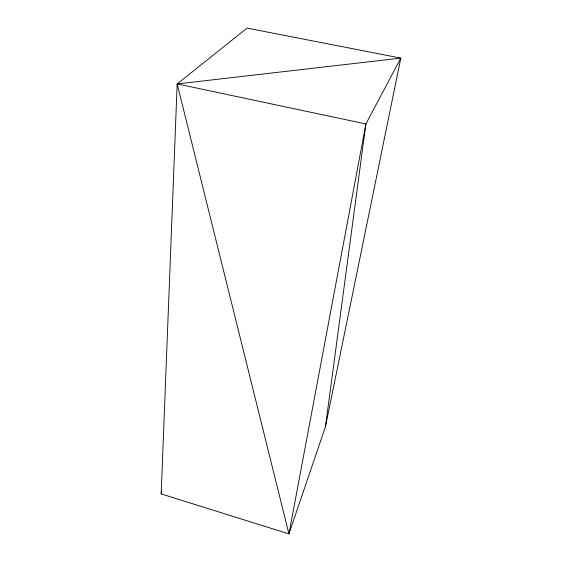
<?xml version="1.0" encoding="UTF-8"?>
<svg xmlns="http://www.w3.org/2000/svg" width="562" height="562" viewBox="0 0 562 562"><rect width="100%" height="100%" fill="white"/><g stroke="black" fill="none" stroke-linecap="round" stroke-linejoin="round"><path stroke-width="0.84" d="M161.175 493.914L177.178 83.928L247.097 28.1L400.825 58.111L325.412 426.874L288.931 533.9L161.175 493.914L161.645 491.321M325.412 426.874L365.897 123.956L400.825 58.111L177.178 83.928L288.931 533.9L365.897 123.956L177.178 83.928"/></g></svg>
